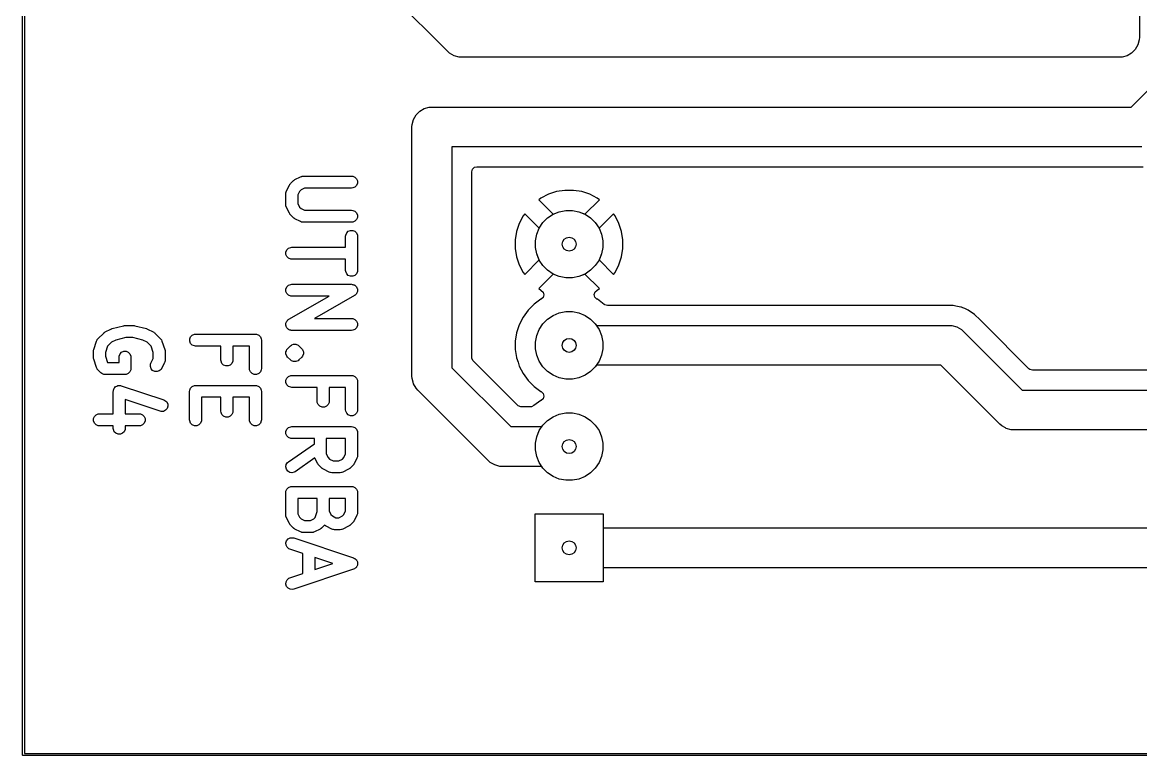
# Model space of a CAD drawing. Header units: millimetres. Extents: x 0 to 42.5, y 0 to 45.
# Drawn here: x -0.03 to 28.03, y -0.03 to 18.38 of the extents above; entities that cross this region are included whole.
import ezdxf

# ---------------------------------------------------------------- set-up
doc = ezdxf.new("R2010")
doc.units = ezdxf.units.MM
doc.layers.add('B.Cu', color=153, linetype='CONTINUOUS', true_color=0x4d7fc4)
doc.layers.add('F.Cu', color=13, linetype='CONTINUOUS', true_color=0xc83434)

msp = doc.modelspace()

# ---------------------------------------------------------------- linework, layer by layer
at = {"layer": 'B.Cu', "linetype": 'CONTINUOUS'}
for p, q in [((-0.025, 0), (-0.025, 45)), ((0.025, 44.975), (0.025, 0.025)), ((13.154159, 13.467059), (13.292706, 13.559633)), ((13.292706, 13.559633), (13.446651, 13.623399)), ((13.446651, 13.623399), (13.610078, 13.655907)), ((13.610078, 13.655907), (13.776708, 13.655907)), ((13.776708, 13.655907), (13.940135, 13.623399)), ((13.940135, 13.623399), (14.09408, 13.559633)), ((14.09408, 13.559633), (14.232627, 13.467059)), ((12.879994, 13.056742), (12.94376, 13.210687)), ((12.94376, 13.210687), (13.036334, 13.349234)), ((13.036334, 13.349234), (13.154159, 13.467059)), ((14.232627, 13.467059), (14.350452, 13.349234)), ((14.350452, 13.349234), (14.443026, 13.210687)), ((14.443026, 13.210687), (14.506792, 13.056742)), ((12.847486, 12.893315), (12.879994, 13.056742)), ((14.506792, 13.056742), (14.5393, 12.893315)), ((12.847486, 12.726685), (12.847486, 12.893315)), ((12.879994, 12.563258), (12.847486, 12.726685)), ((14.5393, 12.726685), (14.506792, 12.563258)), ((14.5393, 12.893315), (14.5393, 12.726685)), ((12.94376, 12.409313), (12.879994, 12.563258)), ((13.036334, 12.270766), (12.94376, 12.409313)), ((14.443026, 12.409313), (14.350452, 12.270766)), ((14.506792, 12.563258), (14.443026, 12.409313)), ((13.154159, 12.152941), (13.036334, 12.270766)), ((13.292706, 12.060367), (13.154159, 12.152941)), ((14.232627, 12.152941), (14.09408, 12.060367)), ((14.350452, 12.270766), (14.232627, 12.152941)), ((13.446651, 11.996601), (13.292706, 12.060367)), ((13.610078, 11.964093), (13.446651, 11.996601)), ((13.776708, 11.964093), (13.610078, 11.964093)), ((13.940135, 11.996601), (13.776708, 11.964093)), ((14.09408, 12.060367), (13.940135, 11.996601)), ((13.154159, 10.927059), (13.292706, 11.019633)), ((13.292706, 11.019633), (13.446651, 11.083399)), ((13.446651, 11.083399), (13.610078, 11.115907)), ((13.610078, 11.115907), (13.776708, 11.115907)), ((13.776708, 11.115907), (13.940135, 11.083399)), ((13.940135, 11.083399), (14.09408, 11.019633)), ((14.09408, 11.019633), (14.232627, 10.927059)), ((12.879994, 10.516742), (12.94376, 10.670687)), ((12.94376, 10.670687), (13.036334, 10.809234)), ((13.036334, 10.809234), (13.154159, 10.927059)), ((14.232627, 10.927059), (14.350452, 10.809234)), ((14.350452, 10.809234), (14.443026, 10.670687)), ((14.443026, 10.670687), (14.506792, 10.516742)), ((12.847486, 10.353315), (12.879994, 10.516742)), ((14.506792, 10.516742), (14.5393, 10.353315)), ((12.847486, 10.186685), (12.847486, 10.353315)), ((12.879994, 10.023258), (12.847486, 10.186685)), ((14.5393, 10.186685), (14.506792, 10.023258)), ((14.5393, 10.353315), (14.5393, 10.186685)), ((12.94376, 9.869313), (12.879994, 10.023258)), ((13.036334, 9.730766), (12.94376, 9.869313)), ((14.443026, 9.869313), (14.350452, 9.730766)), ((14.506792, 10.023258), (14.443026, 9.869313)), ((13.154159, 9.612941), (13.036334, 9.730766)), ((13.292706, 9.520367), (13.154159, 9.612941)), ((14.232627, 9.612941), (14.09408, 9.520367)), ((14.350452, 9.730766), (14.232627, 9.612941)), ((13.446651, 9.456601), (13.292706, 9.520367)), ((13.610078, 9.424093), (13.446651, 9.456601)), ((13.776708, 9.424093), (13.610078, 9.424093)), ((13.940135, 9.456601), (13.776708, 9.424093)), ((14.09408, 9.520367), (13.940135, 9.456601)), ((13.154159, 8.387059), (13.292706, 8.479633)), ((13.292706, 8.479633), (13.446651, 8.543399)), ((13.446651, 8.543399), (13.610078, 8.575907)), ((13.610078, 8.575907), (13.776708, 8.575907)), ((13.776708, 8.575907), (13.940135, 8.543399)), ((13.940135, 8.543399), (14.09408, 8.479633)), ((14.09408, 8.479633), (14.232627, 8.387059)), ((12.94376, 8.130687), (13.036334, 8.269234)), ((13.036334, 8.269234), (13.154159, 8.387059)), ((14.232627, 8.387059), (14.350452, 8.269234)), ((14.350452, 8.269234), (14.443026, 8.130687)), ((12.847486, 7.813315), (12.879994, 7.976742)), ((12.879994, 7.976742), (12.94376, 8.130687)), ((14.443026, 8.130687), (14.506792, 7.976742)), ((14.506792, 7.976742), (14.5393, 7.813315)), ((12.847486, 7.646685), (12.847486, 7.813315)), ((12.879994, 7.483258), (12.847486, 7.646685)), ((14.5393, 7.646685), (14.506792, 7.483258)), ((14.5393, 7.813315), (14.5393, 7.646685)), ((12.94376, 7.329313), (12.879994, 7.483258)), ((13.036334, 7.190766), (12.94376, 7.329313)), ((14.443026, 7.329313), (14.350452, 7.190766)), ((14.506792, 7.483258), (14.443026, 7.329313)), ((13.154159, 7.072941), (13.036334, 7.190766)), ((13.292706, 6.980367), (13.154159, 7.072941)), ((14.232627, 7.072941), (14.09408, 6.980367)), ((14.350452, 7.190766), (14.232627, 7.072941)), ((13.446651, 6.916601), (13.292706, 6.980367)), ((13.610078, 6.884093), (13.446651, 6.916601)), ((13.776708, 6.884093), (13.610078, 6.884093)), ((13.940135, 6.916601), (13.776708, 6.884093)), ((14.09408, 6.980367), (13.940135, 6.916601)), ((12.843393, 4.34), (12.843393, 6.04)), ((12.843393, 6.04), (14.543393, 6.04)), ((14.543393, 6.04), (14.543393, 4.34)), ((14.543393, 4.34), (12.843393, 4.34)), ((-0.023097, -0.009567), (-0.025, 0)), ((0.025, 0.025), (42.475, 0.025)), ((-0.009567, -0.023097), (-0.023097, -0.009567)), ((0, -0.025), (-0.009567, -0.023097)), ((42.5, -0.025), (0, -0.025))]:
    msp.add_line(p, q, dxfattribs=at)
at = {"layer": 'B.Cu'}
for centre in [(13.693393, 12.81), (13.693393, 12.81), (13.693393, 12.81), (13.693393, 10.27), (13.693393, 10.27), (13.693393, 10.27), (13.693393, 7.73), (13.693393, 7.73), (13.693393, 7.73), (13.693393, 5.19), (13.693393, 5.19), (13.693393, 5.19)]:
    msp.add_circle(centre, 0.175, dxfattribs=at)
at = {"layer": 'F.Cu', "linetype": 'CONTINUOUS'}
for p, q in [((-0.025, 0), (-0.025, 45)), ((0.025, 44.975), (0.025, 0.025)), ((10.646447, 17.646447), (8.646447, 19.646447)), ((28, 18.75), (28, 18)), ((27.792894, 16.25), (29.646447, 18.103553)), ((28, 18), (27.995722, 17.934737)), ((27.896677, 17.695619), (27.804381, 17.603323)), ((27.96194, 17.808658), (27.896677, 17.695619)), ((27.995722, 17.934737), (27.96194, 17.808658)), ((10.69561, 17.603332), (10.646447, 17.646447)), ((10.695619, 17.603323), (10.69561, 17.603332)), ((10.808658, 17.53806), (10.695619, 17.603323)), ((10.934737, 17.504277), (10.808658, 17.53806)), ((10.934752, 17.504277), (10.934737, 17.504277)), ((11, 17.5), (10.934752, 17.504277)), ((27.5, 17.5), (11, 17.5)), ((27.565263, 17.504278), (27.5, 17.5)), ((27.691342, 17.53806), (27.565263, 17.504278)), ((27.804381, 17.603323), (27.691342, 17.53806)), ((9.78806, 15.941342), (9.853323, 16.054381)), ((9.853323, 16.054381), (9.945619, 16.146677)), ((9.945619, 16.146677), (10.058658, 16.21194)), ((10.058658, 16.21194), (10.184737, 16.245722)), ((10.184737, 16.245722), (10.25, 16.25)), ((10.25, 16.25), (27.792894, 16.25)), ((9.75, 15.75), (9.754278, 15.815263)), ((9.75, 9.5), (9.75, 15.75)), ((9.754278, 15.815263), (9.78806, 15.941342)), ((28, 15.25), (10.75, 15.25)), ((10.75, 15.25), (10.75, 9.707106)), ((28.065248, 15.254277), (28, 15.25)), ((11.2505, 14.6255), (11.270185, 14.692539)), ((11.2505, 9.965782), (11.2505, 14.6255)), ((11.270185, 14.692539), (11.322989, 14.738294)), ((11.322989, 14.738294), (11.3745, 14.7495)), ((11.3745, 14.7495), (28.098543, 14.7495)), ((6.683295, 14.306547), (6.686674, 14.310665)), ((6.686674, 14.310665), (6.689517, 14.315181)), ((6.689517, 14.315181), (6.692511, 14.317779)), ((6.692511, 14.317779), (6.701949, 14.329278)), ((6.701949, 14.329278), (6.773377, 14.400707)), ((6.773377, 14.400707), (6.784878, 14.410147)), ((6.784878, 14.410147), (6.787476, 14.413141)), ((6.787476, 14.413141), (6.79199, 14.415983)), ((6.79199, 14.415983), (6.796108, 14.419362)), ((6.796108, 14.419362), (6.799765, 14.420878)), ((6.799765, 14.420878), (6.812362, 14.428806)), ((6.812362, 14.428806), (6.955218, 14.500235)), ((6.955218, 14.500235), (6.982682, 14.510744)), ((6.982682, 14.510744), (6.988056, 14.511126)), ((6.988056, 14.511126), (6.993037, 14.513189)), ((6.993037, 14.513189), (7.022301, 14.516071)), ((7.022301, 14.516071), (8.236587, 14.516071)), ((8.236587, 14.516071), (8.265851, 14.513189)), ((8.265851, 14.513189), (8.319923, 14.490791)), ((8.319923, 14.490791), (8.361307, 14.449407)), ((8.361307, 14.449407), (8.383705, 14.395335)), ((8.383705, 14.336807), (8.361307, 14.282735)), ((8.383705, 14.395335), (8.383705, 14.336807)), ((6.586587, 14.080356), (6.589469, 14.10962)), ((6.586587, 13.794642), (6.586587, 14.080356)), ((6.589469, 14.10962), (6.591532, 14.114601)), ((6.591532, 14.114601), (6.591914, 14.119975)), ((6.591914, 14.119975), (6.602423, 14.147438)), ((6.602423, 14.147438), (6.673852, 14.290295)), ((6.673852, 14.290295), (6.68178, 14.302891)), ((6.68178, 14.302891), (6.683295, 14.306547)), ((6.931294, 14.134361), (6.886587, 14.044946)), ((6.886587, 14.044946), (6.886587, 13.830053)), ((6.968298, 14.171365), (6.931294, 14.134361)), ((7.057711, 14.216071), (6.968298, 14.171365)), ((8.236587, 14.216071), (7.057711, 14.216071)), ((8.265851, 14.218953), (8.236587, 14.216071)), ((8.319923, 14.241351), (8.265851, 14.218953)), ((8.361307, 14.282735), (8.319923, 14.241351)), ((13.175175, 14.061096), (12.985832, 13.96462)), ((13.377262, 14.126758), (13.175175, 14.061096)), ((13.377265, 14.126758), (13.377262, 14.126758)), ((13.587147, 14.16), (13.377265, 14.126758)), ((13.799639, 14.16), (13.587147, 14.16)), ((14.009522, 14.126758), (13.799639, 14.16)), ((14.21161, 14.061096), (14.009522, 14.126758)), ((14.400943, 13.964625), (14.21161, 14.061096)), ((6.589469, 13.765378), (6.586587, 13.794642)), ((6.591532, 13.760398), (6.589469, 13.765378)), ((6.591914, 13.755023), (6.591532, 13.760398)), ((6.602423, 13.72756), (6.591914, 13.755023)), ((6.886587, 13.830053), (6.931294, 13.740638)), ((12.985832, 13.96462), (12.931675, 13.925273)), ((12.931675, 13.925273), (12.931675, 13.925272)), ((12.931675, 13.925272), (13.295964, 13.560983)), ((14.090821, 13.560983), (14.455109, 13.925272)), ((14.455109, 13.925272), (14.400943, 13.964625)), ((6.673852, 13.584703), (6.602423, 13.72756)), ((6.68178, 13.572108), (6.673852, 13.584703)), ((6.683295, 13.568451), (6.68178, 13.572108)), ((6.686674, 13.564334), (6.683295, 13.568451)), ((6.689517, 13.559817), (6.686674, 13.564334)), ((6.692511, 13.55722), (6.689517, 13.559817)), ((6.701949, 13.54572), (6.692511, 13.55722)), ((6.773377, 13.474291), (6.701949, 13.54572)), ((6.784882, 13.464849), (6.773377, 13.474291)), ((6.931294, 13.740638), (6.968298, 13.703634)), ((6.968298, 13.703634), (7.057711, 13.658928)), ((7.057711, 13.658928), (8.236587, 13.658928)), ((8.236587, 13.658928), (8.265851, 13.656046)), ((8.265851, 13.656046), (8.319923, 13.633648)), ((8.319923, 13.633648), (8.361307, 13.592264)), ((8.361307, 13.592264), (8.383705, 13.538192)), ((8.383705, 13.479664), (8.361307, 13.425592)), ((8.383705, 13.538192), (8.383705, 13.479664)), ((12.538773, 13.517561), (12.442297, 13.328218)), ((12.57812, 13.571718), (12.538773, 13.517561)), ((12.578121, 13.571718), (12.57812, 13.571718)), ((12.94241, 13.207429), (12.578121, 13.571718)), ((13.295964, 13.560983), (13.446651, 13.623399)), ((13.446651, 13.623399), (13.610078, 13.655907)), ((13.610078, 13.655907), (13.776708, 13.655907)), ((13.776708, 13.655907), (13.940135, 13.623399)), ((13.940135, 13.623399), (14.090821, 13.560983)), ((14.808662, 13.571718), (14.444374, 13.207431)), ((14.808663, 13.571718), (14.808662, 13.571718)), ((14.848017, 13.517551), (14.808663, 13.571718)), ((14.944488, 13.328218), (14.848017, 13.517551)), ((6.787477, 13.461857), (6.784882, 13.464849)), ((6.791987, 13.459018), (6.787477, 13.461857)), ((6.796108, 13.455636), (6.791987, 13.459018)), ((6.799767, 13.454121), (6.796108, 13.455636)), ((6.812362, 13.446192), (6.799767, 13.454121)), ((6.95522, 13.374764), (6.812362, 13.446192)), ((6.982683, 13.364254), (6.95522, 13.374764)), ((6.988058, 13.363873), (6.982683, 13.364254)), ((6.993037, 13.36181), (6.988058, 13.363873)), ((7.022301, 13.358928), (6.993037, 13.36181)), ((8.236587, 13.358928), (7.022301, 13.358928)), ((8.265851, 13.36181), (8.236587, 13.358928)), ((8.319923, 13.384208), (8.265851, 13.36181)), ((8.361307, 13.425592), (8.319923, 13.384208)), ((12.442297, 13.328218), (12.376635, 13.126131)), ((12.879994, 13.056742), (12.94241, 13.207429)), ((14.444374, 13.207431), (14.506792, 13.056742)), ((15.01015, 13.126131), (14.944488, 13.328218)), ((8.086587, 13.008927), (8.089469, 13.038191)), ((8.086587, 12.730356), (8.086587, 13.008927)), ((8.089469, 13.038191), (8.111867, 13.092263)), ((8.111867, 13.092263), (8.153251, 13.133647)), ((8.153251, 13.133647), (8.207323, 13.156045)), ((8.207323, 13.156045), (8.265851, 13.156045)), ((8.265851, 13.156045), (8.319923, 13.133647)), ((8.319923, 13.133647), (8.361307, 13.092263)), ((8.361307, 13.092263), (8.383705, 13.038191)), ((8.383705, 13.038191), (8.386587, 13.008927)), ((8.386587, 13.008927), (8.386587, 12.151784)), ((12.376635, 13.126128), (12.343393, 12.916247)), ((12.343393, 12.916247), (12.343393, 12.703754)), ((12.376635, 13.126131), (12.376635, 13.126128)), ((12.847486, 12.893315), (12.879994, 13.056742)), ((14.506792, 13.056742), (14.5393, 12.893315)), ((15.01015, 13.126128), (15.01015, 13.126131)), ((15.043393, 12.916247), (15.01015, 13.126128)), ((15.043393, 12.703754), (15.043393, 12.916247)), ((6.589469, 12.60962), (6.611867, 12.663692)), ((6.611867, 12.663692), (6.653251, 12.705076)), ((6.653251, 12.705076), (6.707323, 12.727474)), ((6.707323, 12.727474), (6.736587, 12.730356)), ((6.736587, 12.730356), (8.086587, 12.730356)), ((12.343393, 12.703754), (12.376635, 12.493873)), ((12.847486, 12.726685), (12.847486, 12.893315)), ((12.879994, 12.563258), (12.847486, 12.726685)), ((14.5393, 12.726685), (14.506792, 12.563258)), ((14.5393, 12.893315), (14.5393, 12.726685)), ((15.01015, 12.493873), (15.043393, 12.703754)), ((6.589469, 12.551092), (6.589469, 12.60962)), ((6.611867, 12.49702), (6.589469, 12.551092)), ((6.653251, 12.455636), (6.611867, 12.49702)), ((6.707323, 12.433238), (6.653251, 12.455636)), ((6.736587, 12.430356), (6.707323, 12.433238)), ((8.086587, 12.430356), (6.736587, 12.430356)), ((8.086587, 12.151784), (8.086587, 12.430356)), ((12.376635, 12.493873), (12.376635, 12.49387)), ((12.376635, 12.49387), (12.442297, 12.291783)), ((12.578121, 12.048284), (12.942409, 12.412573)), ((12.942409, 12.412573), (12.879994, 12.563258)), ((14.506792, 12.563258), (14.444375, 12.412572)), ((14.444375, 12.412572), (14.808663, 12.048283)), ((14.944488, 12.291783), (15.01015, 12.49387)), ((15.01015, 12.49387), (15.01015, 12.493873)), ((8.089469, 12.12252), (8.086587, 12.151784)), ((8.111867, 12.068448), (8.089469, 12.12252)), ((8.153251, 12.027064), (8.111867, 12.068448)), ((8.361307, 12.068448), (8.319923, 12.027064)), ((8.383705, 12.12252), (8.361307, 12.068448)), ((8.386587, 12.151784), (8.383705, 12.12252)), ((12.442297, 12.291783), (12.538768, 12.10245)), ((12.538768, 12.10245), (12.578121, 12.048284)), ((14.808663, 12.048284), (14.848015, 12.102446)), ((14.848015, 12.102446), (14.944488, 12.291783)), ((6.653251, 11.776505), (6.707323, 11.798903)), ((6.707323, 11.798903), (6.736587, 11.801785)), ((6.736587, 11.801785), (8.236587, 11.801785)), ((8.207323, 12.004666), (8.153251, 12.027064)), ((8.265851, 12.004666), (8.207323, 12.004666)), ((8.236587, 11.801785), (8.244113, 11.801044)), ((8.244113, 11.801044), (8.247065, 11.801419)), ((8.247065, 11.801419), (8.250886, 11.800377)), ((8.250886, 11.800377), (8.265851, 11.798903)), ((8.319923, 12.027064), (8.265851, 12.004666)), ((8.265851, 11.798903), (8.284283, 11.791268)), ((8.284283, 11.791268), (8.303528, 11.786019)), ((8.303528, 11.786019), (8.311087, 11.780165)), ((13.295962, 12.059019), (12.931675, 11.694731)), ((13.446651, 11.996601), (13.295962, 12.059019)), ((13.610078, 11.964093), (13.446651, 11.996601)), ((13.776708, 11.964093), (13.610078, 11.964093)), ((13.940135, 11.996601), (13.776708, 11.964093)), ((14.090821, 12.059018), (13.940135, 11.996601)), ((14.45511, 11.69473), (14.090821, 12.059018)), ((14.808663, 12.048283), (14.808663, 12.048284)), ((6.589469, 11.681049), (6.611867, 11.735121)), ((6.589469, 11.622521), (6.589469, 11.681049)), ((6.611867, 11.568449), (6.589469, 11.622521)), ((6.611867, 11.735121), (6.653251, 11.776505)), ((6.653251, 11.527065), (6.611867, 11.568449)), ((6.707323, 11.504667), (6.653251, 11.527065)), ((6.736587, 11.501785), (6.707323, 11.504667)), ((8.311008, 11.521549), (7.301421, 10.944642)), ((8.317175, 11.525927), (8.311008, 11.521549)), ((8.311087, 11.780165), (8.319923, 11.776505)), ((8.319923, 11.527065), (8.317175, 11.525927)), ((8.319923, 11.776505), (8.33403, 11.762398)), ((8.322722, 11.529865), (8.319923, 11.527065)), ((8.334986, 11.53857), (8.322722, 11.529865)), ((8.33403, 11.762398), (8.349802, 11.750184)), ((8.347201, 11.554344), (8.334986, 11.53857)), ((8.361307, 11.568449), (8.347201, 11.554344)), ((8.349802, 11.750184), (8.354546, 11.741882)), ((8.354546, 11.741882), (8.361307, 11.735121)), ((8.361307, 11.735121), (8.368941, 11.716691)), ((8.364965, 11.577283), (8.361307, 11.568449)), ((8.370822, 11.584844), (8.364965, 11.577283)), ((8.368941, 11.716691), (8.37884, 11.699368)), ((8.376071, 11.604093), (8.370822, 11.584844)), ((8.383705, 11.622521), (8.376071, 11.604093)), ((8.37884, 11.699368), (8.380045, 11.689883)), ((8.380045, 11.689883), (8.383705, 11.681049)), ((8.383705, 11.681049), (8.383705, 11.6611)), ((8.383705, 11.6611), (8.386221, 11.641308)), ((8.386221, 11.641308), (8.383705, 11.632083)), ((8.383705, 11.632083), (8.383705, 11.622521)), ((12.931675, 11.694731), (12.931675, 11.69473)), ((12.931675, 11.69473), (12.985845, 11.655374)), ((12.985845, 11.655374), (12.985844, 11.655374)), ((12.985844, 11.655374), (12.994888, 11.650766)), ((12.994888, 11.650766), (13.045685, 11.602792)), ((13.06248, 11.534971), (13.039943, 11.468836)), ((13.045685, 11.602792), (13.06248, 11.534971)), ((14.324305, 11.545591), (14.346842, 11.611726)), ((14.3411, 11.47777), (14.324305, 11.545591)), ((14.346842, 11.611726), (14.3919, 11.650768)), ((14.3919, 11.650768), (14.400948, 11.655378)), ((14.400948, 11.655378), (14.455109, 11.69473)), ((14.455109, 11.69473), (14.45511, 11.69473)), ((6.662166, 10.924878), (7.671752, 11.501785)), ((7.671752, 11.501785), (6.736587, 11.501785)), ((12.813606, 11.30011), (12.663283, 11.149787)), ((12.985575, 11.425051), (12.813606, 11.30011)), ((12.994892, 11.429798), (12.985575, 11.425051)), ((13.039943, 11.468836), (12.994892, 11.429798)), ((14.391897, 11.429796), (14.3411, 11.47777)), ((14.40121, 11.425051), (14.391897, 11.429796)), ((14.574027, 11.299494), (14.40121, 11.425051)), ((14.586554, 11.290185), (14.574027, 11.299494)), ((14.653593, 11.2705), (14.586554, 11.290185)), ((23.328541, 11.2705), (14.653593, 11.2705)), ((23.328543, 11.2705), (23.328541, 11.2705)), ((23.398636, 11.256557), (23.328543, 11.2705)), ((23.521833, 11.232052), (23.398636, 11.256557)), ((23.521837, 11.232051), (23.521833, 11.232052)), ((23.540571, 11.224291), (23.521837, 11.232051)), ((23.575165, 11.209962), (23.540571, 11.224291)), ((7.301421, 10.944642), (8.236587, 10.944642)), ((8.236587, 10.944642), (8.265851, 10.94176)), ((12.538344, 10.977821), (12.441837, 10.788415)), ((12.663283, 11.149787), (12.538344, 10.977821)), ((13.154159, 10.927059), (13.292706, 11.019633)), ((13.292706, 11.019633), (13.446651, 11.083399)), ((13.446651, 11.083399), (13.610078, 11.115907)), ((13.610078, 11.115907), (13.776708, 11.115907)), ((13.776708, 11.115907), (13.940135, 11.083399)), ((13.940135, 11.083399), (14.09408, 11.019633)), ((14.09408, 11.019633), (14.232627, 10.927059)), ((23.620683, 11.191108), (23.575165, 11.209962)), ((23.703911, 11.156634), (23.620683, 11.191108)), ((23.70392, 11.156629), (23.703911, 11.156634)), ((23.86778, 11.047141), (23.70392, 11.156629)), ((23.867781, 11.04714), (23.86778, 11.047141)), ((23.867782, 11.047139), (23.867781, 11.04714)), ((24.007139, 10.907782), (23.867782, 11.047139)), ((2.053959, 10.607377), (2.196815, 10.678806)), ((2.196815, 10.678806), (2.198957, 10.679626)), ((2.198957, 10.679626), (2.199827, 10.68027)), ((2.199827, 10.68027), (2.212098, 10.684655)), ((2.212098, 10.684655), (2.224279, 10.689315)), ((2.224279, 10.689315), (2.225359, 10.689392)), ((2.225359, 10.689392), (2.227518, 10.690163)), ((2.227518, 10.690163), (2.513232, 10.761591)), ((2.513232, 10.761591), (2.518303, 10.762341)), ((2.518303, 10.762341), (2.520348, 10.763188)), ((2.520348, 10.763188), (2.53137, 10.764274)), ((2.53137, 10.764274), (2.542321, 10.765893)), ((2.542321, 10.765893), (2.544508, 10.765568)), ((2.544508, 10.765568), (2.549612, 10.76607)), ((2.549612, 10.76607), (2.763898, 10.76607)), ((2.763898, 10.76607), (2.769001, 10.765568)), ((2.769001, 10.765568), (2.771189, 10.765893)), ((2.771189, 10.765893), (2.782139, 10.764274)), ((2.782139, 10.764274), (2.793162, 10.763188)), ((2.793162, 10.763188), (2.795206, 10.762341)), ((2.795206, 10.762341), (2.800278, 10.761591)), ((2.800278, 10.761591), (3.085992, 10.690163)), ((3.085992, 10.690163), (3.08815, 10.689392)), ((3.08815, 10.689392), (3.089231, 10.689315)), ((3.089231, 10.689315), (3.101405, 10.684657)), ((3.101405, 10.684657), (3.113683, 10.68027)), ((3.113683, 10.68027), (3.114553, 10.679626)), ((3.114553, 10.679626), (3.116694, 10.678806)), ((3.116694, 10.678806), (3.259551, 10.607377)), ((6.586953, 10.805119), (6.589469, 10.814344)), ((6.589469, 10.785328), (6.586953, 10.805119)), ((6.589469, 10.823906), (6.597104, 10.842339)), ((6.589469, 10.814344), (6.589469, 10.823906)), ((6.589469, 10.765378), (6.589469, 10.785328)), ((6.593128, 10.756545), (6.589469, 10.765378)), ((6.594334, 10.747059), (6.593128, 10.756545)), ((6.604232, 10.729737), (6.594334, 10.747059)), ((6.597104, 10.842339), (6.602353, 10.861583)), ((6.602353, 10.861583), (6.608207, 10.869143)), ((6.611867, 10.711306), (6.604232, 10.729737)), ((6.608207, 10.869143), (6.611867, 10.877978)), ((6.611867, 10.877978), (6.625974, 10.892086)), ((6.618627, 10.704546), (6.611867, 10.711306)), ((6.623372, 10.696243), (6.618627, 10.704546)), ((6.639143, 10.68403), (6.623372, 10.696243)), ((6.625974, 10.892086), (6.638188, 10.907857)), ((6.638188, 10.907857), (6.650451, 10.916563)), ((6.653251, 10.669922), (6.639143, 10.68403)), ((6.650451, 10.916563), (6.653251, 10.919362)), ((6.653251, 10.919362), (6.655998, 10.920501)), ((6.662086, 10.666263), (6.653251, 10.669922)), ((6.655998, 10.920501), (6.662166, 10.924878)), ((6.669646, 10.660408), (6.662086, 10.666263)), ((8.265851, 10.94176), (8.319923, 10.919362)), ((8.319923, 10.669922), (8.265851, 10.647524)), ((8.319923, 10.919362), (8.361307, 10.877978)), ((8.361307, 10.711306), (8.319923, 10.669922)), ((8.361307, 10.877978), (8.383705, 10.823906)), ((8.383705, 10.765378), (8.361307, 10.711306)), ((8.383705, 10.823906), (8.383705, 10.765378)), ((12.441837, 10.788415), (12.376146, 10.58624)), ((12.879994, 10.516742), (12.94376, 10.670687)), ((12.94376, 10.670687), (13.036334, 10.809234)), ((13.036334, 10.809234), (13.154159, 10.927059)), ((14.232627, 10.927059), (14.350452, 10.809234)), ((14.350452, 10.809234), (14.376667, 10.77)), ((14.376667, 10.77), (23.23, 10.77)), ((23.23, 10.77), (23.295248, 10.765723)), ((23.295248, 10.765723), (23.295263, 10.765723)), ((23.295263, 10.765723), (23.421342, 10.73194)), ((23.421342, 10.73194), (23.534381, 10.666677)), ((23.534381, 10.666677), (23.534396, 10.666662)), ((23.534396, 10.666662), (23.583553, 10.623553)), ((24.007139, 10.907781), (24.007139, 10.907782)), ((24.014206, 10.900714), (24.007139, 10.907781)), ((24.014207, 10.900714), (24.014206, 10.900715)), ((24.014206, 10.900715), (24.014206, 10.900714)), ((24.014209, 10.900711), (24.014207, 10.900714)), ((24.102784, 10.812136), (24.014209, 10.900711)), ((25.231222, 9.683699), (24.102784, 10.812136)), ((1.835881, 10.37779), (1.84787, 10.404641)), ((1.84787, 10.404641), (1.8514, 10.408712)), ((1.8514, 10.408712), (1.853463, 10.413691)), ((1.853463, 10.413691), (1.872118, 10.436422)), ((1.872118, 10.436422), (2.014975, 10.579279)), ((2.014975, 10.579279), (2.026477, 10.58872)), ((2.026477, 10.58872), (2.029073, 10.591712)), ((2.029073, 10.591712), (2.033582, 10.594551)), ((2.033582, 10.594551), (2.037705, 10.597934)), ((2.037705, 10.597934), (2.041367, 10.599451)), ((2.041367, 10.599451), (2.053959, 10.607377)), ((2.316254, 10.403115), (2.209895, 10.349936)), ((2.568076, 10.46607), (2.316254, 10.403115)), ((2.745434, 10.46607), (2.568076, 10.46607)), ((2.997255, 10.403116), (2.745434, 10.46607)), ((3.103615, 10.349935), (2.997255, 10.403116)), ((3.259551, 10.607377), (3.272144, 10.59945)), ((3.272144, 10.59945), (3.275804, 10.597934)), ((3.275804, 10.597934), (3.279923, 10.594553)), ((3.279923, 10.594553), (3.284437, 10.591712)), ((3.284437, 10.591712), (3.287033, 10.588719)), ((3.287033, 10.588719), (3.298535, 10.579279)), ((3.298535, 10.579279), (3.441392, 10.436422)), ((3.441392, 10.436422), (3.460047, 10.413692)), ((3.460047, 10.413692), (3.46211, 10.408711)), ((3.46211, 10.408711), (3.46564, 10.404641)), ((3.46564, 10.404641), (3.477628, 10.37779)), ((4.174553, 10.431049), (4.196951, 10.485121)), ((4.174553, 10.372521), (4.174553, 10.431049)), ((4.196951, 10.485121), (4.238335, 10.526505)), ((4.238335, 10.526505), (4.292407, 10.548903)), ((4.292407, 10.548903), (4.321671, 10.551785)), ((4.321671, 10.551785), (5.821671, 10.551785)), ((5.821671, 10.551785), (5.850935, 10.548903)), ((5.850935, 10.548903), (5.905007, 10.526505)), ((5.905007, 10.526505), (5.946391, 10.485121)), ((5.946391, 10.485121), (5.968789, 10.431049)), ((5.968789, 10.431049), (5.971671, 10.401785)), ((5.971671, 10.401785), (5.971671, 9.687499)), ((6.68889, 10.65516), (6.669646, 10.660408)), ((6.707323, 10.647524), (6.68889, 10.65516)), ((6.722289, 10.646051), (6.707323, 10.647524)), ((6.72611, 10.645008), (6.722289, 10.646051)), ((6.729061, 10.645384), (6.72611, 10.645008)), ((6.736587, 10.644642), (6.729061, 10.645384)), ((8.236587, 10.644642), (6.736587, 10.644642)), ((8.265851, 10.647524), (8.236587, 10.644642)), ((12.376146, 10.58624), (12.342893, 10.376287)), ((12.847486, 10.353315), (12.879994, 10.516742)), ((23.583553, 10.623553), (25.060227, 9.14688)), ((1.756755, 10.11607), (1.758213, 10.130882)), ((1.756755, 9.973213), (1.756755, 10.11607)), ((1.757933, 10.134831), (1.759114, 10.140026)), ((1.758213, 10.130882), (1.757933, 10.134831)), ((1.759114, 10.140026), (1.759637, 10.145334)), ((1.759637, 10.145334), (1.761154, 10.148997)), ((1.761154, 10.148997), (1.764453, 10.163504)), ((1.764453, 10.163504), (1.835881, 10.37779)), ((2.109288, 10.249329), (2.056755, 10.09173)), ((2.209895, 10.349936), (2.109288, 10.249329)), ((2.466276, 10.097933), (2.520348, 10.120331)), ((2.520348, 10.120331), (2.578876, 10.120331)), ((2.578876, 10.120331), (2.632948, 10.097933)), ((3.204221, 10.249329), (3.103615, 10.349935)), ((3.256755, 10.091728), (3.204221, 10.249329)), ((3.477628, 10.37779), (3.549057, 10.163505)), ((3.549057, 10.163505), (3.552356, 10.148996)), ((3.552356, 10.148996), (3.553873, 10.145334)), ((3.553873, 10.145334), (3.554395, 10.140026)), ((3.554395, 10.140026), (3.555577, 10.134831)), ((3.555577, 10.134831), (3.555296, 10.130882)), ((3.555296, 10.130882), (3.556755, 10.11607)), ((3.556755, 10.11607), (3.556755, 9.901784)), ((4.196951, 10.318449), (4.174553, 10.372521)), ((4.238335, 10.277065), (4.196951, 10.318449)), ((4.292407, 10.254667), (4.238335, 10.277065)), ((4.321671, 10.251785), (4.292407, 10.254667)), ((4.957385, 10.251785), (4.321671, 10.251785)), ((4.957385, 9.901785), (4.957385, 10.251785)), ((5.671671, 10.251785), (5.257385, 10.251785)), ((5.257385, 10.251785), (5.257385, 9.901785)), ((5.671671, 9.687499), (5.671671, 10.251785)), ((6.589469, 10.10962), (6.599912, 10.134831)), ((6.589469, 10.051092), (6.589469, 10.10962)), ((6.599912, 10.134831), (6.611866, 10.163691)), ((6.611866, 10.163691), (6.611867, 10.163692)), ((6.611867, 10.163692), (6.630522, 10.186423)), ((6.630522, 10.186423), (6.701951, 10.257851)), ((6.701951, 10.257851), (6.724681, 10.276505)), ((6.724681, 10.276505), (6.740171, 10.282921)), ((6.740171, 10.282921), (6.778753, 10.298902)), ((6.778753, 10.298902), (6.837279, 10.298902)), ((6.837279, 10.298902), (6.891351, 10.276505)), ((6.891351, 10.276505), (6.914082, 10.25785)), ((6.914082, 10.25785), (6.98551, 10.186422)), ((6.98551, 10.186422), (7.004165, 10.163692)), ((7.004165, 10.163692), (7.013441, 10.141295)), ((7.013441, 10.141295), (7.026562, 10.10962)), ((7.026562, 10.10962), (7.026562, 10.051092)), ((12.342893, 10.376287), (12.342893, 10.163714)), ((12.342893, 10.163714), (12.374067, 9.966885)), ((12.847486, 10.186685), (12.847486, 10.353315)), ((12.879994, 10.023258), (12.847486, 10.186685)), ((1.758213, 9.958402), (1.756755, 9.973213)), ((1.757933, 9.954452), (1.758213, 9.958402)), ((1.759114, 9.949258), (1.757933, 9.954452)), ((1.759637, 9.943949), (1.759114, 9.949258)), ((1.761154, 9.940287), (1.759637, 9.943949)), ((1.764453, 9.925779), (1.761154, 9.940287)), ((1.835881, 9.711493), (1.764453, 9.925779)), ((2.056755, 10.09173), (2.056755, 9.997554)), ((2.056755, 9.997554), (2.109288, 9.839955)), ((2.109288, 9.839955), (2.111744, 9.837499)), ((2.111744, 9.837499), (2.399612, 9.837499)), ((2.399612, 9.973213), (2.402494, 10.002477)), ((2.399612, 9.837499), (2.399612, 9.973213)), ((2.402494, 10.002477), (2.424892, 10.056549)), ((2.424892, 10.056549), (2.466276, 10.097933)), ((2.632948, 10.097933), (2.674332, 10.056549)), ((2.674332, 10.056549), (2.69673, 10.002477)), ((2.69673, 10.002477), (2.699612, 9.973213)), ((2.699612, 9.973213), (2.699612, 9.687499)), ((3.190653, 9.798546), (3.201162, 9.826009)), ((3.201162, 9.826009), (3.256755, 9.937195)), ((3.256755, 9.937195), (3.256755, 10.091728)), ((3.540919, 9.834701), (3.46949, 9.691845)), ((3.551428, 9.862165), (3.540919, 9.834701)), ((3.551809, 9.86754), (3.551428, 9.862165)), ((3.553873, 9.87252), (3.551809, 9.86754)), ((3.556755, 9.901784), (3.553873, 9.87252)), ((4.960267, 9.872521), (4.957385, 9.901785)), ((4.982665, 9.818449), (4.960267, 9.872521)), ((5.254503, 9.872521), (5.232105, 9.818449)), ((5.257385, 9.901785), (5.254503, 9.872521)), ((6.594814, 10.038189), (6.589469, 10.051092)), ((6.611866, 9.997021), (6.594814, 10.038189)), ((6.630521, 9.97429), (6.611866, 9.997021)), ((6.70195, 9.902861), (6.630521, 9.97429)), ((6.724681, 9.884206), (6.70195, 9.902861)), ((6.778753, 9.861809), (6.724681, 9.884206)), ((6.778754, 9.861809), (6.778753, 9.861809)), ((6.83728, 9.861809), (6.778754, 9.861809)), ((6.86314, 9.872521), (6.83728, 9.861809)), ((6.891351, 9.884206), (6.86314, 9.872521)), ((6.891352, 9.884207), (6.891351, 9.884206)), ((6.914083, 9.902862), (6.891352, 9.884207)), ((6.985511, 9.974291), (6.914083, 9.902862)), ((7.004165, 9.997021), (6.985511, 9.974291)), ((7.021217, 10.038189), (7.004165, 9.997021)), ((7.026562, 10.051092), (7.021217, 10.038189)), ((11.253334, 9.939424), (11.2505, 9.965782)), ((11.286819, 9.878101), (11.253334, 9.939424)), ((12.398101, 8.766819), (11.286819, 9.878101)), ((12.374067, 9.966885), (12.376147, 9.953757)), ((12.376147, 9.953757), (12.411723, 9.844265)), ((12.411723, 9.844265), (12.441837, 9.751586)), ((12.94376, 9.869313), (12.879994, 10.023258)), ((13.036334, 9.730766), (12.94376, 9.869313)), ((1.84787, 9.684642), (1.835881, 9.711493)), ((1.8514, 9.680572), (1.84787, 9.684642)), ((1.853463, 9.675592), (1.8514, 9.680572)), ((1.872118, 9.652861), (1.853463, 9.675592)), ((1.943546, 9.581433), (1.872118, 9.652861)), ((1.966276, 9.562778), (1.943546, 9.581433)), ((1.988673, 9.553502), (1.966276, 9.562778)), ((2.020348, 9.540381), (1.988673, 9.553502)), ((2.049612, 9.537499), (2.020348, 9.540381)), ((2.578876, 9.540381), (2.549612, 9.537499)), ((2.632948, 9.562779), (2.578876, 9.540381)), ((2.674332, 9.604163), (2.632948, 9.562779)), ((2.69673, 9.658235), (2.674332, 9.604163)), ((2.699612, 9.687499), (2.69673, 9.658236)), ((2.69673, 9.658236), (2.69673, 9.658235)), ((3.186504, 9.740166), (3.190653, 9.798546)), ((3.205011, 9.684643), (3.186504, 9.740166)), ((3.243358, 9.640428), (3.205011, 9.684643)), ((3.295707, 9.614254), (3.243358, 9.640428)), ((3.354087, 9.610105), (3.295707, 9.614254)), ((3.40961, 9.628612), (3.354087, 9.610105)), ((3.453825, 9.666959), (3.40961, 9.628612)), ((3.46949, 9.691845), (3.453825, 9.666959)), ((5.024049, 9.777065), (4.982665, 9.818449)), ((5.078121, 9.754667), (5.024049, 9.777065)), ((5.136649, 9.754667), (5.078121, 9.754667)), ((5.190721, 9.777065), (5.136649, 9.754667)), ((5.232105, 9.818449), (5.190721, 9.777065)), ((5.674553, 9.658235), (5.671671, 9.687499)), ((5.696951, 9.604163), (5.674553, 9.658235)), ((5.738335, 9.562779), (5.696951, 9.604163)), ((5.792407, 9.540381), (5.738335, 9.562779)), ((5.850935, 9.540381), (5.792407, 9.540381)), ((5.905007, 9.562779), (5.850935, 9.540381)), ((5.946391, 9.604163), (5.905007, 9.562779)), ((5.968789, 9.658235), (5.946391, 9.604163)), ((5.971671, 9.687499), (5.968789, 9.658235)), ((10.75, 9.707106), (12.227106, 8.23)), ((12.441837, 9.751586), (12.538344, 9.56218)), ((12.538344, 9.56218), (12.663283, 9.390214)), ((13.154159, 9.612941), (13.036334, 9.730766)), ((13.292706, 9.520367), (13.154159, 9.612941)), ((14.232627, 9.612941), (14.09408, 9.520367)), ((14.350452, 9.730766), (14.232627, 9.612941)), ((14.376667, 9.77), (14.350452, 9.730766)), ((23.022894, 9.77), (14.376667, 9.77)), ((24.499566, 8.293327), (23.022894, 9.77)), ((25.251864, 9.667065), (25.231222, 9.683699)), ((25.318903, 9.64738), (25.251864, 9.667065)), ((32.592989, 9.64738), (25.318903, 9.64738)), ((2.549612, 9.537499), (2.049612, 9.537499)), ((2.34563, 9.249991), (2.367135, 9.260743)), ((2.367135, 9.260743), (2.37251, 9.261126)), ((2.37251, 9.261126), (2.377491, 9.263188)), ((2.377491, 9.263188), (2.401539, 9.263188)), ((2.401539, 9.263188), (2.425516, 9.264892)), ((2.425516, 9.264892), (2.43301, 9.263188)), ((2.43301, 9.263188), (2.436019, 9.263188)), ((2.436019, 9.263188), (2.439681, 9.261671)), ((2.439681, 9.261671), (2.454189, 9.258372)), ((4.238335, 9.240791), (4.292407, 9.263189)), ((4.292407, 9.263189), (4.321671, 9.266071)), ((4.321671, 9.266071), (5.821671, 9.266071)), ((5.821671, 9.266071), (5.850935, 9.263189)), ((5.850935, 9.263189), (5.905007, 9.240791)), ((6.589469, 9.395334), (6.611867, 9.449406)), ((6.589469, 9.336806), (6.589469, 9.395334)), ((6.611867, 9.282734), (6.589469, 9.336806)), ((6.611867, 9.449406), (6.653251, 9.49079)), ((6.653251, 9.24135), (6.611867, 9.282734)), ((6.653251, 9.49079), (6.707323, 9.513188)), ((6.707323, 9.513188), (6.736587, 9.51607)), ((6.736587, 9.51607), (8.236587, 9.51607)), ((8.236587, 9.51607), (8.265851, 9.513188)), ((8.265851, 9.513188), (8.319923, 9.49079)), ((8.319923, 9.49079), (8.361307, 9.449406)), ((8.361307, 9.449406), (8.383705, 9.395334)), ((8.383705, 9.395334), (8.386587, 9.36607)), ((8.386587, 9.36607), (8.386587, 8.651784)), ((9.754277, 9.434753), (9.75, 9.5)), ((9.754277, 9.434737), (9.754277, 9.434753)), ((9.778968, 9.342589), (9.754277, 9.434737)), ((9.78806, 9.308658), (9.778968, 9.342589)), ((9.853323, 9.195619), (9.78806, 9.308658)), ((12.663283, 9.390214), (12.813606, 9.239891)), ((13.446651, 9.456601), (13.292706, 9.520367)), ((13.610078, 9.424093), (13.446651, 9.456601)), ((13.776708, 9.424093), (13.610078, 9.424093)), ((13.940135, 9.456601), (13.776708, 9.424093)), ((14.09408, 9.520367), (13.940135, 9.456601)), ((2.256755, 9.11607), (2.258213, 9.130882)), ((2.256755, 8.551784), (2.256755, 9.11607)), ((2.257933, 9.134831), (2.258883, 9.137683)), ((2.258213, 9.130882), (2.257933, 9.134831)), ((2.258883, 9.137683), (2.259637, 9.145334)), ((2.259637, 9.145334), (2.268838, 9.167549)), ((2.268838, 9.167549), (2.276441, 9.190355)), ((2.276441, 9.190355), (2.279972, 9.194427)), ((2.279972, 9.194427), (2.282035, 9.199406)), ((2.282035, 9.199406), (2.299036, 9.216408)), ((2.299036, 9.216408), (2.314788, 9.234569)), ((2.314788, 9.234569), (2.319608, 9.23698)), ((2.319608, 9.23698), (2.323419, 9.24079)), ((2.323419, 9.24079), (2.34563, 9.249991)), ((2.454189, 9.258372), (3.525618, 8.90123)), ((4.171671, 9.116071), (4.174553, 9.145335)), ((4.171671, 8.401785), (4.171671, 9.116071)), ((4.174553, 9.145335), (4.196951, 9.199407)), ((4.196951, 9.199407), (4.238335, 9.240791)), ((5.905007, 9.240791), (5.946391, 9.199407)), ((5.946391, 9.199407), (5.968789, 9.145335)), ((5.968789, 9.145335), (5.971671, 9.116071)), ((5.971671, 9.116071), (5.971671, 8.401785)), ((6.707323, 9.218952), (6.653251, 9.24135)), ((6.736587, 9.21607), (6.707323, 9.218952)), ((7.372301, 9.21607), (6.736587, 9.21607)), ((7.372301, 8.86607), (7.372301, 9.21607)), ((8.086587, 9.21607), (7.672301, 9.21607)), ((7.672301, 9.21607), (7.672301, 8.86607)), ((8.086587, 8.651784), (8.086587, 9.21607)), ((9.853338, 9.195604), (9.853323, 9.195619)), ((9.896447, 9.146447), (9.853338, 9.195604)), ((11.666447, 7.376447), (9.896447, 9.146447)), ((12.813606, 9.239891), (12.985575, 9.11495)), ((12.985575, 9.11495), (12.994339, 9.110484)), ((12.994339, 9.110484), (13.045135, 9.062509)), ((13.061929, 8.994688), (13.039391, 8.928553)), ((13.045135, 9.062509), (13.061929, 8.994688)), ((25.060227, 9.14688), (33.068488, 9.14688)), ((3.43075, 8.616625), (2.556755, 8.907957)), ((2.556755, 8.907957), (2.556755, 8.551784)), ((3.525618, 8.90123), (3.552469, 8.889241)), ((3.552469, 8.889241), (3.596683, 8.850894)), ((3.596683, 8.850894), (3.622857, 8.798547)), ((3.627006, 8.740167), (3.608498, 8.684642)), ((3.622857, 8.798547), (3.627006, 8.740167)), ((4.957385, 8.966071), (4.471671, 8.966071)), ((4.471671, 8.966071), (4.471671, 8.401785)), ((4.957385, 8.616071), (4.957385, 8.966071)), ((5.671671, 8.966071), (5.257385, 8.966071)), ((5.257385, 8.966071), (5.257385, 8.616071)), ((5.671671, 8.401785), (5.671671, 8.966071)), ((7.375183, 8.836806), (7.372301, 8.86607)), ((7.397581, 8.782734), (7.375183, 8.836806)), ((7.438965, 8.74135), (7.397581, 8.782734)), ((7.493037, 8.718952), (7.438965, 8.74135)), ((7.551565, 8.718952), (7.493037, 8.718952)), ((7.605637, 8.74135), (7.551565, 8.718952)), ((7.647021, 8.782734), (7.605637, 8.74135)), ((7.669419, 8.836806), (7.647021, 8.782734)), ((7.672301, 8.86607), (7.669419, 8.836806)), ((12.418743, 8.750185), (12.398101, 8.766819)), ((12.485782, 8.7305), (12.418743, 8.750185)), ((12.733193, 8.7305), (12.485782, 8.7305)), ((12.749974, 8.731641), (12.733193, 8.7305)), ((12.809028, 8.758109), (12.749974, 8.731641)), ((12.809659, 8.757241), (12.809028, 8.758109)), ((12.985575, 8.885051), (12.809659, 8.757241)), ((12.994339, 8.889516), (12.985575, 8.885051)), ((13.039391, 8.928553), (12.994339, 8.889516)), ((1.759637, 8.431048), (1.782035, 8.48512)), ((1.759637, 8.37252), (1.759637, 8.431048)), ((1.782035, 8.48512), (1.823419, 8.526504)), ((1.823419, 8.526504), (1.877491, 8.548902)), ((1.877491, 8.548902), (1.906755, 8.551784)), ((1.906755, 8.551784), (2.256755, 8.551784)), ((2.556755, 8.551784), (2.906755, 8.551784)), ((2.906755, 8.551784), (2.936019, 8.548902)), ((2.936019, 8.548902), (2.990091, 8.526504)), ((2.990091, 8.526504), (3.031475, 8.48512)), ((3.031475, 8.48512), (3.053873, 8.431048)), ((3.053873, 8.431048), (3.053873, 8.37252)), ((3.459423, 8.610105), (3.43075, 8.616625)), ((3.517803, 8.614254), (3.459423, 8.610105)), ((3.57015, 8.640428), (3.517803, 8.614254)), ((3.608498, 8.684642), (3.57015, 8.640428)), ((4.960267, 8.586807), (4.957385, 8.616071)), ((4.982665, 8.532735), (4.960267, 8.586807)), ((5.024049, 8.491351), (4.982665, 8.532735)), ((5.078121, 8.468953), (5.024049, 8.491351)), ((5.136649, 8.468953), (5.078121, 8.468953)), ((5.190721, 8.491351), (5.136649, 8.468953)), ((5.232105, 8.532735), (5.190721, 8.491351)), ((5.254503, 8.586807), (5.232105, 8.532735)), ((5.257385, 8.616071), (5.254503, 8.586807)), ((8.089469, 8.62252), (8.086587, 8.651784)), ((8.111867, 8.568448), (8.089469, 8.62252)), ((8.153251, 8.527064), (8.111867, 8.568448)), ((8.207323, 8.504666), (8.153251, 8.527064)), ((8.265851, 8.504666), (8.207323, 8.504666)), ((8.319923, 8.527064), (8.265851, 8.504666)), ((8.361307, 8.568448), (8.319923, 8.527064)), ((8.383705, 8.62252), (8.361307, 8.568448)), ((8.386587, 8.651784), (8.383705, 8.62252)), ((13.154159, 8.387059), (13.292706, 8.479633)), ((13.292706, 8.479633), (13.446651, 8.543399)), ((13.446651, 8.543399), (13.610078, 8.575907)), ((13.610078, 8.575907), (13.776708, 8.575907)), ((13.776708, 8.575907), (13.940135, 8.543399)), ((13.940135, 8.543399), (14.09408, 8.479633)), ((14.09408, 8.479633), (14.232627, 8.387059)), ((1.782035, 8.318448), (1.759637, 8.37252)), ((1.823419, 8.277064), (1.782035, 8.318448)), ((1.877491, 8.254666), (1.823419, 8.277064)), ((1.906755, 8.251784), (1.877491, 8.254666)), ((2.256755, 8.251784), (1.906755, 8.251784)), ((2.256755, 8.187499), (2.256755, 8.251784)), ((2.259637, 8.158235), (2.256755, 8.187499)), ((2.282035, 8.104163), (2.259637, 8.158235)), ((2.553873, 8.158235), (2.531475, 8.104163)), ((2.556755, 8.187499), (2.553873, 8.158235)), ((2.906755, 8.251784), (2.556755, 8.251784)), ((2.556755, 8.251784), (2.556755, 8.187499)), ((2.936019, 8.254666), (2.906755, 8.251784)), ((2.990091, 8.277064), (2.936019, 8.254666)), ((3.031475, 8.318448), (2.990091, 8.277064)), ((3.053873, 8.37252), (3.031475, 8.318448)), ((4.174553, 8.372521), (4.171671, 8.401785)), ((4.196951, 8.318449), (4.174553, 8.372521)), ((4.238335, 8.277065), (4.196951, 8.318449)), ((4.292407, 8.254667), (4.238335, 8.277065)), ((4.350935, 8.254667), (4.292407, 8.254667)), ((4.405007, 8.277065), (4.350935, 8.254667)), ((4.446391, 8.318449), (4.405007, 8.277065)), ((4.468789, 8.372521), (4.446391, 8.318449)), ((4.471671, 8.401785), (4.468789, 8.372521)), ((5.674553, 8.372521), (5.671671, 8.401785)), ((5.696951, 8.318449), (5.674553, 8.372521)), ((5.738335, 8.277065), (5.696951, 8.318449)), ((5.792407, 8.254667), (5.738335, 8.277065)), ((5.850935, 8.254667), (5.792407, 8.254667)), ((5.905007, 8.277065), (5.850935, 8.254667)), ((5.946391, 8.318449), (5.905007, 8.277065)), ((5.968789, 8.372521), (5.946391, 8.318449)), ((5.971671, 8.401785), (5.968789, 8.372521)), ((6.589469, 8.10962), (6.611867, 8.163692)), ((6.611867, 8.163692), (6.653251, 8.205076)), ((6.653251, 8.205076), (6.707323, 8.227474)), ((6.707323, 8.227474), (6.736587, 8.230356)), ((6.736587, 8.230356), (8.236587, 8.230356)), ((8.236587, 8.230356), (8.265851, 8.227474)), ((8.265851, 8.227474), (8.319923, 8.205076)), ((8.319923, 8.205076), (8.361307, 8.163692)), ((8.361307, 8.163692), (8.383705, 8.10962)), ((12.227106, 8.23), (13.010119, 8.23)), ((13.010119, 8.23), (13.036334, 8.269234)), ((13.036334, 8.269234), (13.154159, 8.387059)), ((14.232627, 8.387059), (14.350452, 8.269234)), ((14.350452, 8.269234), (14.443026, 8.130687)), ((24.54873, 8.250212), (24.499566, 8.293327)), ((24.548739, 8.250203), (24.54873, 8.250212)), ((24.639445, 8.197834), (24.548739, 8.250203)), ((24.661778, 8.18494), (24.639445, 8.197834)), ((24.787857, 8.151157), (24.661778, 8.18494)), ((24.787872, 8.151157), (24.787857, 8.151157)), ((24.85312, 8.14688), (24.787872, 8.151157)), ((33.068488, 8.14688), (24.85312, 8.14688)), ((2.323419, 8.062779), (2.282035, 8.104163)), ((2.377491, 8.040381), (2.323419, 8.062779)), ((2.436019, 8.040381), (2.377491, 8.040381)), ((2.490091, 8.062779), (2.436019, 8.040381)), ((2.531475, 8.104163), (2.490091, 8.062779)), ((6.589469, 8.051092), (6.589469, 8.10962)), ((6.611867, 7.99702), (6.589469, 8.051092)), ((6.653251, 7.955636), (6.611867, 7.99702)), ((6.707323, 7.933238), (6.653251, 7.955636)), ((6.736587, 7.930356), (6.707323, 7.933238)), ((7.300873, 7.930356), (6.736587, 7.930356)), ((7.300873, 7.801312), (7.300873, 7.930356)), ((8.086587, 7.930356), (7.600873, 7.930356)), ((7.600873, 7.930356), (7.600873, 7.544337)), ((8.086587, 7.544338), (8.086587, 7.930356)), ((8.383705, 8.10962), (8.386587, 8.080356)), ((8.386587, 8.080356), (8.386587, 7.508927)), ((14.443026, 8.130687), (14.506792, 7.976742)), ((14.506792, 7.976742), (14.5393, 7.813315)), ((6.650568, 7.346098), (7.300873, 7.801312)), ((14.5393, 7.646685), (14.506792, 7.483258)), ((14.5393, 7.813315), (14.5393, 7.646685)), ((6.596793, 7.277598), (6.628246, 7.326955)), ((6.628246, 7.326955), (6.650568, 7.346098)), ((7.315394, 7.44528), (6.822606, 7.100328)), ((7.316709, 7.441845), (7.315394, 7.44528)), ((7.388137, 7.298988), (7.316709, 7.441845)), ((7.396064, 7.286395), (7.388137, 7.298988)), ((7.600873, 7.544337), (7.645578, 7.454925)), ((7.645578, 7.454925), (7.682583, 7.41792)), ((7.682583, 7.41792), (7.771997, 7.373213)), ((7.771997, 7.373213), (7.915463, 7.373213)), ((7.915463, 7.373213), (8.004874, 7.417919)), ((8.004874, 7.417919), (8.041879, 7.454924)), ((8.041879, 7.454924), (8.086587, 7.544338)), ((8.299322, 7.298988), (8.291394, 7.286395)), ((8.370751, 7.441844), (8.299322, 7.298988)), ((8.38126, 7.469308), (8.370751, 7.441844)), ((8.381641, 7.474683), (8.38126, 7.469308)), ((8.383705, 7.479663), (8.381641, 7.474683)), ((8.386587, 7.508927), (8.383705, 7.479663)), ((11.715603, 7.333339), (11.666447, 7.376447)), ((11.715619, 7.333323), (11.715603, 7.333339)), ((11.812138, 7.277598), (11.715619, 7.333323)), ((14.443026, 7.329313), (14.350452, 7.190766)), ((14.506792, 7.483258), (14.443026, 7.329313)), ((6.586622, 7.219962), (6.596793, 7.277598)), ((6.599281, 7.16282), (6.586622, 7.219962)), ((6.632845, 7.114872), (6.599281, 7.16282)), ((6.682202, 7.083419), (6.632845, 7.114872)), ((6.739838, 7.073248), (6.682202, 7.083419)), ((6.79698, 7.085907), (6.739838, 7.073248)), ((6.822606, 7.100328), (6.79698, 7.085907)), ((7.39758, 7.282735), (7.396064, 7.286395)), ((7.400961, 7.278616), (7.39758, 7.282735)), ((7.403802, 7.274102), (7.400961, 7.278616)), ((7.406795, 7.271506), (7.403802, 7.274102)), ((7.416235, 7.260004), (7.406795, 7.271506)), ((7.487664, 7.188575), (7.416235, 7.260004)), ((7.499168, 7.179134), (7.487664, 7.188575)), ((7.501763, 7.176142), (7.499168, 7.179134)), ((7.506272, 7.173304), (7.501763, 7.176142)), ((7.510395, 7.16992), (7.506272, 7.173304)), ((7.514056, 7.168404), (7.510395, 7.16992)), ((7.526648, 7.160477), (7.514056, 7.168404)), ((7.669506, 7.089049), (7.526648, 7.160477)), ((7.696969, 7.078539), (7.669506, 7.089049)), ((7.702344, 7.078158), (7.696969, 7.078539)), ((7.707323, 7.076095), (7.702344, 7.078158)), ((7.736587, 7.073213), (7.707323, 7.076095)), ((7.950873, 7.073213), (7.736587, 7.073213)), ((7.980137, 7.076095), (7.950873, 7.073213)), ((7.985115, 7.078158), (7.980137, 7.076095)), ((7.990491, 7.078539), (7.985115, 7.078158)), ((8.017955, 7.089049), (7.990491, 7.078539)), ((8.160812, 7.160477), (8.017955, 7.089049)), ((8.173407, 7.168406), (8.160812, 7.160477)), ((8.177066, 7.169921), (8.173407, 7.168406)), ((8.181183, 7.173301), (8.177066, 7.169921)), ((8.185698, 7.176142), (8.181183, 7.173301)), ((8.188294, 7.179137), (8.185698, 7.176142)), ((8.199797, 7.188576), (8.188294, 7.179137)), ((8.271225, 7.260005), (8.199797, 7.188576)), ((8.280663, 7.271506), (8.271225, 7.260005)), ((8.283657, 7.274102), (8.280663, 7.271506)), ((8.286497, 7.278615), (8.283657, 7.274102)), ((8.289879, 7.282735), (8.286497, 7.278615)), ((8.291394, 7.286395), (8.289879, 7.282735)), ((11.828658, 7.26806), (11.812138, 7.277598)), ((11.954737, 7.234277), (11.828658, 7.26806)), ((11.954752, 7.234277), (11.954737, 7.234277)), ((12.02, 7.23), (11.954752, 7.234277)), ((13.010119, 7.23), (12.02, 7.23)), ((13.036334, 7.190766), (13.010119, 7.23)), ((13.154159, 7.072941), (13.036334, 7.190766)), ((13.292706, 6.980367), (13.154159, 7.072941)), ((14.232627, 7.072941), (14.09408, 6.980367)), ((14.350452, 7.190766), (14.232627, 7.072941)), ((13.446651, 6.916601), (13.292706, 6.980367)), ((13.610078, 6.884093), (13.446651, 6.916601)), ((13.776708, 6.884093), (13.610078, 6.884093)), ((13.940135, 6.916601), (13.776708, 6.884093)), ((14.09408, 6.980367), (13.940135, 6.916601)), ((6.586587, 6.580356), (6.589469, 6.60962)), ((6.586587, 6.008927), (6.586587, 6.580356)), ((6.589469, 6.60962), (6.611867, 6.663692)), ((6.611867, 6.663692), (6.653251, 6.705076)), ((6.653251, 6.705076), (6.707323, 6.727474)), ((6.707323, 6.727474), (6.736587, 6.730356)), ((6.736587, 6.730356), (8.236587, 6.730356)), ((8.236587, 6.730356), (8.265851, 6.727474)), ((8.265851, 6.727474), (8.319923, 6.705076)), ((8.319923, 6.705076), (8.361307, 6.663692)), ((8.361307, 6.663692), (8.383705, 6.60962)), ((8.383705, 6.60962), (8.386587, 6.580356)), ((8.386587, 6.580356), (8.386587, 6.080356)), ((7.372301, 6.430356), (6.886587, 6.430356)), ((6.886587, 6.430356), (6.886587, 6.044338)), ((7.372301, 6.104699), (7.372301, 6.430356)), ((8.086587, 6.430356), (7.672301, 6.430356)), ((7.672301, 6.430356), (7.672301, 6.115766)), ((8.086587, 6.115766), (8.086587, 6.430356)), ((6.589469, 5.979663), (6.586587, 6.008927)), ((6.591532, 5.974683), (6.589469, 5.979663)), ((6.591914, 5.969308), (6.591532, 5.974683)), ((6.602423, 5.941845), (6.591914, 5.969308)), ((6.673852, 5.798988), (6.602423, 5.941845)), ((6.886587, 6.044338), (6.931294, 5.954923)), ((6.931294, 5.954923), (6.968298, 5.917919)), ((6.968298, 5.917919), (7.057711, 5.873213)), ((7.201177, 5.873213), (7.290589, 5.917919)), ((7.290589, 5.917919), (7.319767, 5.947097)), ((7.319767, 5.947097), (7.372301, 6.104699)), ((7.672301, 6.115766), (7.717008, 6.026352)), ((7.717008, 6.026352), (7.754012, 5.989348)), ((7.754012, 5.989348), (7.843426, 5.944641)), ((7.843426, 5.944641), (7.915463, 5.944641)), ((7.915463, 5.944641), (8.004876, 5.989349)), ((8.004876, 5.989349), (8.04188, 6.026352)), ((8.04188, 6.026352), (8.086587, 6.115766)), ((8.370751, 6.013274), (8.299322, 5.870416)), ((8.381261, 6.040737), (8.370751, 6.013274)), ((8.381643, 6.046115), (8.381261, 6.040737)), ((8.383705, 6.051092), (8.381643, 6.046115)), ((8.386587, 6.080356), (8.383705, 6.051092)), ((12.843393, 4.34), (12.843393, 6.04)), ((12.843393, 6.04), (14.543393, 6.04)), ((14.543393, 6.04), (14.543393, 5.69)), ((6.68178, 5.786393), (6.673852, 5.798988)), ((6.683295, 5.782736), (6.68178, 5.786393)), ((6.686674, 5.778619), (6.683295, 5.782736)), ((6.689517, 5.774102), (6.686674, 5.778619)), ((6.692511, 5.771505), (6.689517, 5.774102)), ((6.701949, 5.760005), (6.692511, 5.771505)), ((6.773377, 5.688576), (6.701949, 5.760005)), ((6.784882, 5.679134), (6.773377, 5.688576)), ((6.787477, 5.676142), (6.784882, 5.679134)), ((6.791987, 5.673303), (6.787477, 5.676142)), ((6.796108, 5.669921), (6.791987, 5.673303)), ((6.799767, 5.668406), (6.796108, 5.669921)), ((6.812362, 5.660477), (6.799767, 5.668406)), ((6.95522, 5.589049), (6.812362, 5.660477)), ((7.057711, 5.873213), (7.201177, 5.873213)), ((7.446526, 5.660477), (7.303669, 5.589049)), ((7.459119, 5.668405), (7.446526, 5.660477)), ((7.462779, 5.66992), (7.459119, 5.668405)), ((7.466898, 5.673302), (7.462779, 5.66992)), ((7.471412, 5.676142), (7.466898, 5.673302)), ((7.474008, 5.679136), (7.471412, 5.676142)), ((7.48551, 5.688575), (7.474008, 5.679136)), ((7.556939, 5.760004), (7.48551, 5.688575)), ((7.557909, 5.761187), (7.556939, 5.760004)), ((7.559092, 5.760004), (7.557909, 5.761187)), ((7.570594, 5.750564), (7.559092, 5.760004)), ((7.57319, 5.747571), (7.570594, 5.750564)), ((7.577699, 5.744733), (7.57319, 5.747571)), ((7.581822, 5.741349), (7.577699, 5.744733)), ((7.585484, 5.739833), (7.581822, 5.741349)), ((7.598076, 5.731906), (7.585484, 5.739833)), ((7.740934, 5.660477), (7.598076, 5.731906)), ((7.768397, 5.649967), (7.740934, 5.660477)), ((7.773774, 5.649585), (7.768397, 5.649967)), ((7.778752, 5.647523), (7.773774, 5.649585)), ((7.808016, 5.644641), (7.778752, 5.647523)), ((7.950873, 5.644641), (7.808016, 5.644641)), ((7.980137, 5.647523), (7.950873, 5.644641)), ((7.985117, 5.649587), (7.980137, 5.647523)), ((7.990492, 5.649968), (7.985117, 5.649587)), ((8.017955, 5.660477), (7.990492, 5.649968)), ((8.160812, 5.731906), (8.017955, 5.660477)), ((8.173405, 5.739834), (8.160812, 5.731906)), ((8.177065, 5.741349), (8.173405, 5.739834)), ((8.181184, 5.744731), (8.177065, 5.741349)), ((8.185698, 5.747571), (8.181184, 5.744731)), ((8.188294, 5.750565), (8.185698, 5.747571)), ((8.199796, 5.760004), (8.188294, 5.750565)), ((8.271224, 5.831432), (8.199796, 5.760004)), ((8.280664, 5.842935), (8.271224, 5.831432)), ((8.283657, 5.84553), (8.280664, 5.842935)), ((8.286495, 5.85004), (8.283657, 5.84553)), ((8.289879, 5.854162), (8.286495, 5.85004)), ((8.291395, 5.857825), (8.289879, 5.854162)), ((8.299322, 5.870416), (8.291395, 5.857825)), ((14.543393, 5.69), (34.732894, 5.69)), ((6.587765, 5.313402), (6.606273, 5.368926)), ((6.606273, 5.368926), (6.64462, 5.41314)), ((6.64462, 5.41314), (6.696967, 5.439314)), ((6.696967, 5.439314), (6.755348, 5.443463)), ((6.755348, 5.443463), (6.784021, 5.436943)), ((6.784021, 5.436943), (8.284021, 4.936943)), ((6.982683, 5.578539), (6.95522, 5.589049)), ((6.988058, 5.578158), (6.982683, 5.578539)), ((6.993037, 5.576095), (6.988058, 5.578158)), ((7.022301, 5.573213), (6.993037, 5.576095)), ((7.236587, 5.573213), (7.022301, 5.573213)), ((7.265851, 5.576095), (7.236587, 5.573213)), ((7.270829, 5.578158), (7.265851, 5.576095)), ((7.276205, 5.578539), (7.270829, 5.578158)), ((7.303669, 5.589049), (7.276205, 5.578539)), ((6.591914, 5.255021), (6.587765, 5.313402)), ((6.618088, 5.202674), (6.591914, 5.255021)), ((6.662302, 5.164327), (6.618088, 5.202674)), ((6.689153, 5.152339), (6.662302, 5.164327)), ((7.015158, 5.043671), (6.689153, 5.152339)), ((7.015158, 4.545612), (7.015158, 5.043671)), ((7.762244, 4.794641), (7.315158, 4.943671)), ((7.315158, 4.943671), (7.315158, 4.645612)), ((7.315158, 4.645612), (7.762244, 4.794641)), ((8.284021, 4.936943), (8.310872, 4.924955)), ((8.310872, 4.924955), (8.318969, 4.917933)), ((8.318969, 4.917933), (8.328554, 4.91314)), ((8.328554, 4.91314), (8.340875, 4.898934)), ((8.340875, 4.898934), (8.355087, 4.886608)), ((8.355087, 4.886608), (8.35988, 4.877021)), ((8.35988, 4.877021), (8.366901, 4.868926)), ((8.366901, 4.868926), (8.372849, 4.851082)), ((8.372849, 4.851082), (8.38126, 4.83426)), ((8.38126, 4.83426), (8.382019, 4.823573)), ((8.382019, 4.823573), (8.38541, 4.813402)), ((8.38541, 4.77588), (8.382019, 4.76571)), ((8.38541, 4.813402), (8.384076, 4.794641)), ((8.384076, 4.794641), (8.38541, 4.77588)), ((6.689153, 4.436943), (7.015158, 4.545612)), ((8.284021, 4.652339), (6.784021, 4.152339)), ((8.310872, 4.664327), (8.284021, 4.652339)), ((8.318969, 4.67135), (8.310872, 4.664327)), ((8.328554, 4.676142), (8.318969, 4.67135)), ((8.340875, 4.690349), (8.328554, 4.676142)), ((8.355087, 4.702674), (8.340875, 4.690349)), ((8.35988, 4.712262), (8.355087, 4.702674)), ((8.366901, 4.720356), (8.35988, 4.712262)), ((8.372849, 4.738201), (8.366901, 4.720356)), ((8.38126, 4.755022), (8.372849, 4.738201)), ((8.382019, 4.76571), (8.38126, 4.755022)), ((34.94, 4.69), (14.543393, 4.69)), ((14.543393, 4.69), (14.543393, 4.34)), ((6.587765, 4.27588), (6.591914, 4.334261)), ((6.606273, 4.220356), (6.587765, 4.27588)), ((6.591914, 4.334261), (6.618088, 4.386608)), ((6.64462, 4.176142), (6.606273, 4.220356)), ((6.618088, 4.386608), (6.662302, 4.424955)), ((6.662302, 4.424955), (6.689153, 4.436943)), ((14.543393, 4.34), (12.843393, 4.34)), ((6.696967, 4.149968), (6.64462, 4.176142)), ((6.755348, 4.145819), (6.696967, 4.149968)), ((6.784021, 4.152339), (6.755348, 4.145819)), ((-0.023097, -0.009567), (-0.025, 0)), ((0.025, 0.025), (42.475, 0.025)), ((-0.009567, -0.023097), (-0.023097, -0.009567)), ((0, -0.025), (-0.009567, -0.023097)), ((42.5, -0.025), (0, -0.025))]:
    msp.add_line(p, q, dxfattribs=at)
at = {"layer": 'F.Cu'}
for centre in [(13.693393, 12.81), (13.693393, 12.81), (13.693393, 12.81), (13.693393, 10.27), (13.693393, 10.27), (13.693393, 10.27), (13.693393, 7.73), (13.693393, 7.73), (13.693393, 7.73), (13.693393, 5.19), (13.693393, 5.19), (13.693393, 5.19)]:
    msp.add_circle(centre, 0.175, dxfattribs=at)

doc.saveas('drawing.dxf')
